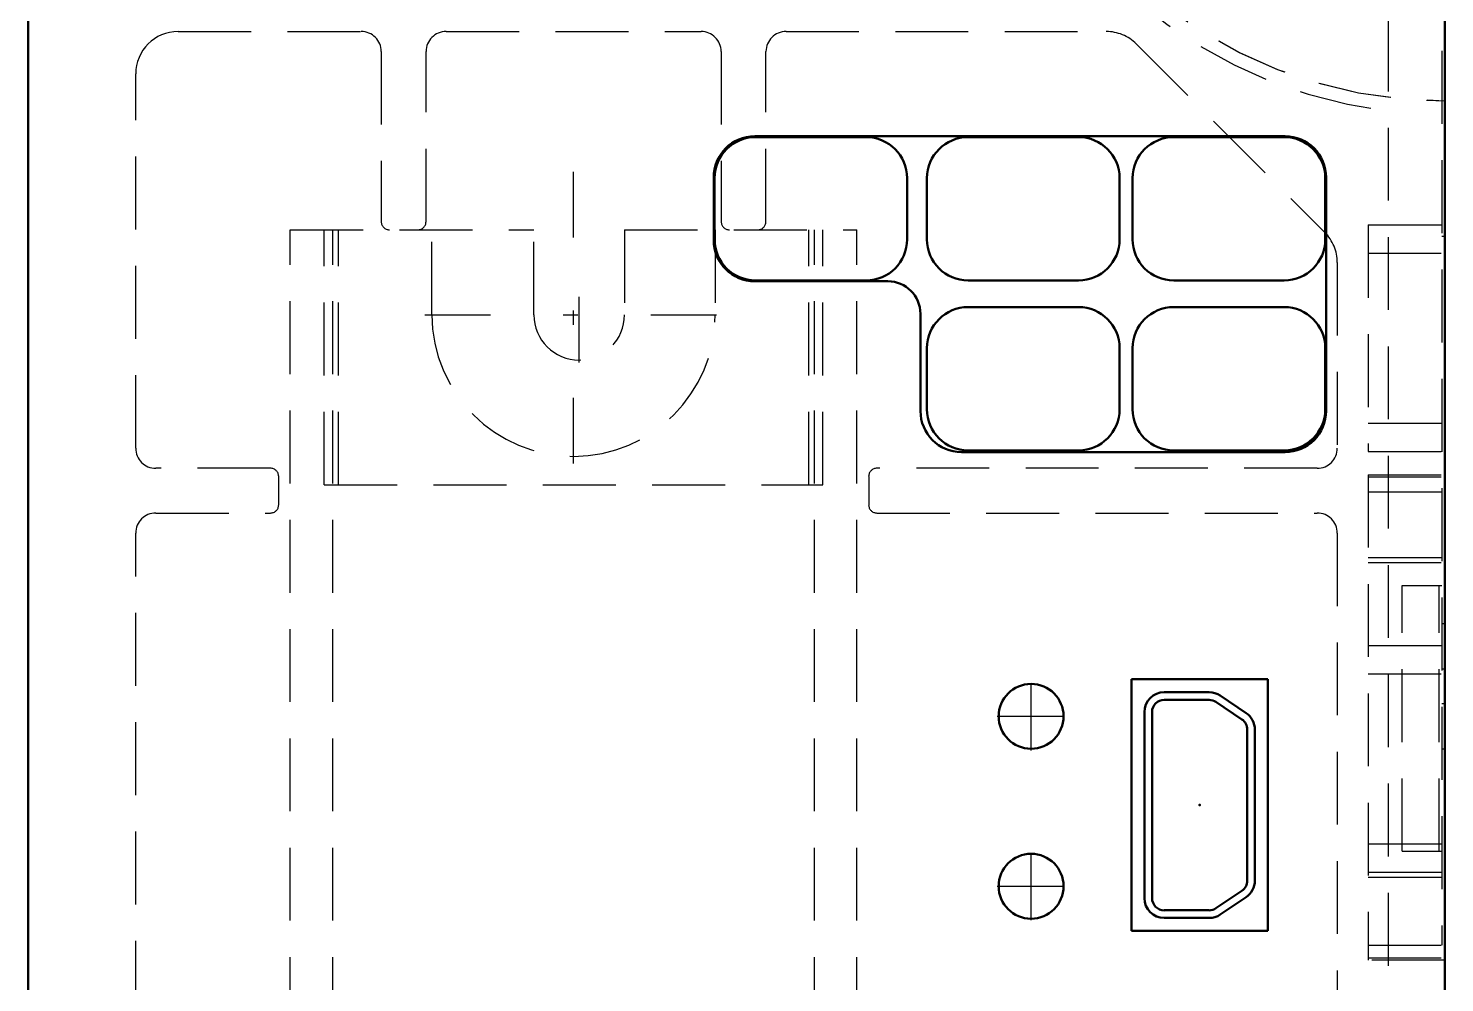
# Model space of a CAD drawing. Extents: x -891 to 6596, y -1 to 298.
# Drawn here: x -298.42 to -288.71, y 91.84 to 98.39 of the extents above; entities that cross this region are included whole.
import ezdxf

# ---------------------------------------------------------------- set-up
doc = ezdxf.new("R2010")
doc.units = 0
doc.header["$MEASUREMENT"] = 0
doc.linetypes.add('Center', pattern=[1.5, 0.45, -0.5, 0.05, -0.5])
doc.linetypes.add('DASHED', pattern=[0.75, 0.5, -0.25])
for name, color, linetype, lineweight in [('2d ConnectionPoints', 7, 'Continuous', 50), ('AM_0', 7, 'Continuous', 50), ('AM_7', 7, 'Center', 25), ('AM_9', 6, 'DASHED', 25)]:
    doc.layers.add(name, color=color, linetype=linetype, lineweight=lineweight)

msp = doc.modelspace()

# ---------------------------------------------------------------- linework, layer by layer
at = {"layer": '2d ConnectionPoints'}
msp.add_point((-290.3881, 93.062), dxfattribs=at)
at = {"layer": 'AM_0'}
for p, q in [((-298.4236, 101.0461), (-298.4236, 65.1728)), ((-288.7071, 101.0461), (-288.7071, 65.1728)), ((-289.8024, 97.6509), (-293.4402, 97.6509)), ((-292.6765, 97.6451), (-293.4344, 97.6451)), ((-291.219, 97.6451), (-291.9769, 97.6451)), ((-289.8082, 97.6451), (-290.5661, 97.6451)), ((-293.722, 97.3691), (-293.722, 96.9377)), ((-293.7162, 97.3633), (-293.7162, 96.9436)), ((-292.3947, 96.9436), (-292.3947, 97.3633)), ((-292.2587, 97.3633), (-292.2587, 96.9436)), ((-290.9373, 96.9436), (-290.9373, 97.3633)), ((-290.8479, 97.3633), (-290.8479, 96.9436)), ((-289.5264, 96.9436), (-289.5264, 97.3633)), ((-289.5206, 95.7659), (-289.5206, 97.3691)), ((-293.4402, 96.656), (-292.5269, 96.656)), ((-293.4344, 96.6618), (-292.6765, 96.6618)), ((-291.9769, 96.6618), (-291.219, 96.6618)), ((-290.5661, 96.6618), (-289.8082, 96.6618)), ((-292.3034, 96.4325), (-292.3034, 95.7659)), ((-291.219, 96.4791), (-291.9769, 96.4791)), ((-289.8082, 96.4791), (-290.5661, 96.4791)), ((-292.2587, 96.1973), (-292.2587, 95.7776)), ((-290.9373, 95.7776), (-290.9373, 96.1973)), ((-290.8479, 96.1973), (-290.8479, 95.7776)), ((-289.5264, 95.7776), (-289.5264, 96.1973)), ((-292.0216, 95.4841), (-289.8024, 95.4841)), ((-291.9769, 95.4958), (-291.219, 95.4958)), ((-290.5661, 95.4958), (-289.8082, 95.4958)), ((-290.8558, 92.1988), (-290.8558, 93.9252)), ((-290.8558, 93.9252), (-289.9203, 93.9252)), ((-289.9203, 93.9252), (-289.9203, 92.1988)), ((-290.3228, 93.8364), (-290.631, 93.8364)), ((-290.3228, 93.7839), (-290.631, 93.7839)), ((-290.0984, 93.6499), (-290.2761, 93.7697)), ((-290.0691, 93.6934), (-290.2467, 93.8132)), ((-290.767, 93.7004), (-290.767, 92.4236)), ((-290.7146, 93.7004), (-290.7146, 92.4236)), ((-290.0616, 92.5434), (-290.0616, 93.5806)), ((-290.0091, 92.5434), (-290.0091, 93.5806)), ((-290.2761, 92.3544), (-290.0984, 92.4742)), ((-290.2467, 92.3109), (-290.0691, 92.4307)), ((-290.631, 92.3401), (-290.3228, 92.3401)), ((-290.631, 92.2876), (-290.3228, 92.2876)), ((-289.9203, 92.1988), (-290.8558, 92.1988))]:
    msp.add_line(p, q, dxfattribs=at)
for centre in [(-291.5443, 93.6712), (-291.5443, 92.5053)]:
    msp.add_circle(centre, 0.2225, dxfattribs=at)
for centre, radius, start, end in [((-293.4402, 97.3691), 0.2818, 90, 180), ((-289.8024, 97.3691), 0.2818, 0, 90), ((-293.4344, 97.3633), 0.2818, 90, 180), ((-292.6765, 97.3633), 0.2818, 0, 90), ((-291.9769, 97.3633), 0.2818, 90, 180), ((-291.219, 97.3633), 0.2818, 0, 90), ((-290.5661, 97.3633), 0.2818, 90, 180), ((-289.8082, 97.3633), 0.2818, 0, 90), ((-293.4402, 96.9377), 0.2818, 180, 270), ((-293.4344, 96.9436), 0.2818, 180, 270), ((-292.6765, 96.9436), 0.2818, 270, 0), ((-291.9769, 96.9436), 0.2818, 180, 270), ((-291.219, 96.9436), 0.2818, 270, 0), ((-290.5661, 96.9436), 0.2818, 180, 270), ((-289.8082, 96.9436), 0.2818, 270, 0), ((-292.5269, 96.4325), 0.2235, 0, 90), ((-291.9769, 96.1973), 0.2818, 90, 180), ((-291.219, 96.1973), 0.2818, 0, 90), ((-290.5661, 96.1973), 0.2818, 90, 180), ((-289.8082, 96.1973), 0.2818, 0, 90), ((-292.0216, 95.7659), 0.2818, 180, 270), ((-291.9769, 95.7776), 0.2818, 180, 270), ((-291.219, 95.7776), 0.2818, 270, 0), ((-290.5661, 95.7776), 0.2818, 180, 270), ((-289.8082, 95.7776), 0.2818, 270, 0), ((-289.8024, 95.7659), 0.2818, 270, 0), ((-290.631, 93.7004), 0.136, 90, 180), ((-290.631, 93.7004), 0.0836, 90, 180), ((-290.3228, 93.7004), 0.136, 56, 90), ((-290.3228, 93.7004), 0.0836, 56, 90), ((-290.1452, 93.5806), 0.136, 0, 56), ((-290.1452, 93.5806), 0.0836, 0, 56), ((-290.1452, 92.5434), 0.0836, 304, 0), ((-290.1452, 92.5434), 0.136, 304, 0), ((-290.631, 92.4236), 0.136, 180, 270), ((-290.631, 92.4236), 0.0836, 180, 270), ((-290.3228, 92.4236), 0.0836, 270, 304), ((-290.3228, 92.4236), 0.136, 270, 304)]:
    msp.add_arc(centre, radius, start, end, dxfattribs=at)
at = {"layer": 'AM_7'}
for p, q in [((-294.6832, 95.406), (-294.6832, 97.4465)), ((-294.6443, 96.0998), (-294.6443, 96.7527)), ((-295.7034, 96.4263), (-293.6629, 96.4263)), ((-291.5443, 93.4376), (-291.5443, 93.9049)), ((-291.778, 93.6712), (-291.3107, 93.6712)), ((-291.5443, 92.2716), (-291.5443, 92.7389)), ((-291.778, 92.5053), (-291.3107, 92.5053))]:
    msp.add_line(p, q, dxfattribs=at)
at = {"layer": 'AM_9'}
for p, q in [((-289.0958, 100.7091), (-289.0958, 65.1728)), ((-288.7266, 98.9862), (-288.7266, 92.1012)), ((-297.3956, 98.3696), (-296.1404, 98.3696)), ((-295.5573, 98.3696), (-293.8085, 98.3696)), ((-293.2253, 98.3696), (-291.0288, 98.3696)), ((-290.8227, 98.2842), (-289.529, 96.9905)), ((-296.0023, 98.2314), (-296.0023, 97.0656)), ((-295.6952, 97.0656), (-295.6952, 98.2316)), ((-293.6703, 98.2314), (-293.6703, 97.0656)), ((-293.3633, 97.0656), (-293.3633, 98.2316)), ((-297.6871, 95.511), (-297.6871, 98.0781)), ((-296.6265, 97.0092), (-294.9552, 97.0092)), ((-296.6265, 79.5195), (-296.6265, 97.0092)), ((-296.3933, 95.2603), (-296.3933, 97.0092)), ((-296.335, 79.5195), (-296.335, 97.0092)), ((-296.2961, 95.2603), (-296.2961, 97.0092)), ((-295.6548, 96.4263), (-295.6548, 97.0092)), ((-294.9552, 96.4263), (-294.9552, 97.0092)), ((-294.3334, 97.0092), (-294.3334, 96.4263)), ((-294.3334, 97.0092), (-292.7399, 97.0092)), ((-293.7115, 97.0092), (-293.7115, 96.4263)), ((-293.0702, 95.2603), (-293.0702, 97.0092)), ((-293.0314, 79.5195), (-293.0314, 97.0092)), ((-292.9731, 95.2603), (-292.9731, 97.0092)), ((-292.7399, 79.5195), (-292.7399, 97.0092)), ((-289.2318, 97.0429), (-289.2318, 95.4882)), ((-289.2318, 97.0429), (-288.7071, 97.0429)), ((-288.7266, 96.9651), (-288.7071, 96.9651)), ((-289.4436, 96.7843), (-289.4436, 95.511)), ((-289.2318, 96.8485), (-288.7071, 96.8485)), ((-289.2318, 95.6826), (-288.7071, 95.6826)), ((-289.2318, 95.4882), (-288.7071, 95.4882)), ((-296.7625, 95.373), (-297.5491, 95.373)), ((-289.5816, 95.373), (-292.6023, 95.373)), ((-289.2318, 95.3287), (-288.7071, 95.3287)), ((-289.2318, 95.3287), (-289.2318, 91.9988)), ((-296.7061, 95.1223), (-296.7061, 95.3166)), ((-296.3933, 95.2603), (-292.9731, 95.2603)), ((-292.6586, 95.3166), (-292.6586, 95.1223)), ((-289.2318, 95.3144), (-288.7071, 95.3144)), ((-289.2318, 95.2105), (-288.7266, 95.2105)), ((-297.5491, 95.0659), (-296.7625, 95.0659)), ((-292.6023, 95.0659), (-289.5816, 95.0659)), ((-297.6871, 81.1305), (-297.6871, 94.928)), ((-289.4436, 94.928), (-289.4436, 81.1305)), ((-289.2318, 94.7599), (-288.7071, 94.7599)), ((-289.2318, 94.7256), (-288.7071, 94.7256)), ((-288.9986, 92.7449), (-288.9986, 94.5677)), ((-288.9986, 94.5677), (-288.7266, 94.5677)), ((-288.746, 92.7449), (-288.746, 94.5677)), ((-288.7266, 94.3083), (-288.7071, 94.3083)), ((-289.2318, 94.1571), (-288.7071, 94.1571)), ((-289.2318, 93.9627), (-288.7071, 93.9627)), ((-288.7266, 93.9973), (-288.7071, 93.9973)), ((-288.7266, 93.7587), (-288.7071, 93.7587)), ((-288.7266, 93.4478), (-288.7071, 93.4478)), ((-289.2318, 92.7968), (-288.7071, 92.7968)), ((-288.9986, 92.7449), (-288.7266, 92.7449)), ((-289.2318, 92.6024), (-288.7071, 92.6024)), ((-289.2318, 92.6019), (-288.7071, 92.6019)), ((-289.2318, 92.5676), (-288.7071, 92.5676)), ((-289.2318, 92.1012), (-288.7266, 92.1012)), ((-289.2318, 92.0131), (-288.7071, 92.0131)), ((-288.7071, 91.9988), (-289.2318, 91.9988))]:
    msp.add_line(p, q, dxfattribs=at)
for centre, radius, start, end in [((-288.7071, 101.0461), 3.2449, 185.96061, 263.1209), ((-288.7071, 101.0461), 3.1523, 185.93172, 270), ((-288.7071, 101.0461), 3.1516, 185.98152, 270), ((-297.3956, 98.0781), 0.2915, 90, 180), ((-296.1404, 98.2314), 0.1382, 0, 90), ((-295.5573, 98.2316), 0.138, 90, 180), ((-293.8085, 98.2314), 0.1382, 0, 90), ((-293.2253, 98.2316), 0.138, 90, 180), ((-291.0288, 98.0781), 0.2915, 45, 90), ((-295.9459, 97.0656), 0.0564, 180, 270), ((-295.7516, 97.0656), 0.0564, 270, 0), ((-293.614, 97.0656), 0.0564, 180, 270), ((-293.4196, 97.0656), 0.0564, 270, 0), ((-289.7351, 96.7843), 0.2915, 0, 45), ((-294.6832, 96.4263), 0.9716, 180, 0), ((-294.6443, 96.4263), 0.3109, 180, 0), ((-297.5491, 95.511), 0.138, 180, 270), ((-289.5816, 95.511), 0.138, 270, 0), ((-296.7625, 95.3166), 0.0564, 360, 90), ((-292.6023, 95.3166), 0.0564, 90, 180), ((-297.5491, 94.928), 0.138, 90, 180), ((-296.7625, 95.1223), 0.0564, 270, 0), ((-292.6023, 95.1223), 0.0564, 180, 270), ((-289.5816, 94.928), 0.138, 0, 90)]:
    msp.add_arc(centre, radius, start, end, dxfattribs=at)

doc.saveas('drawing.dxf')
